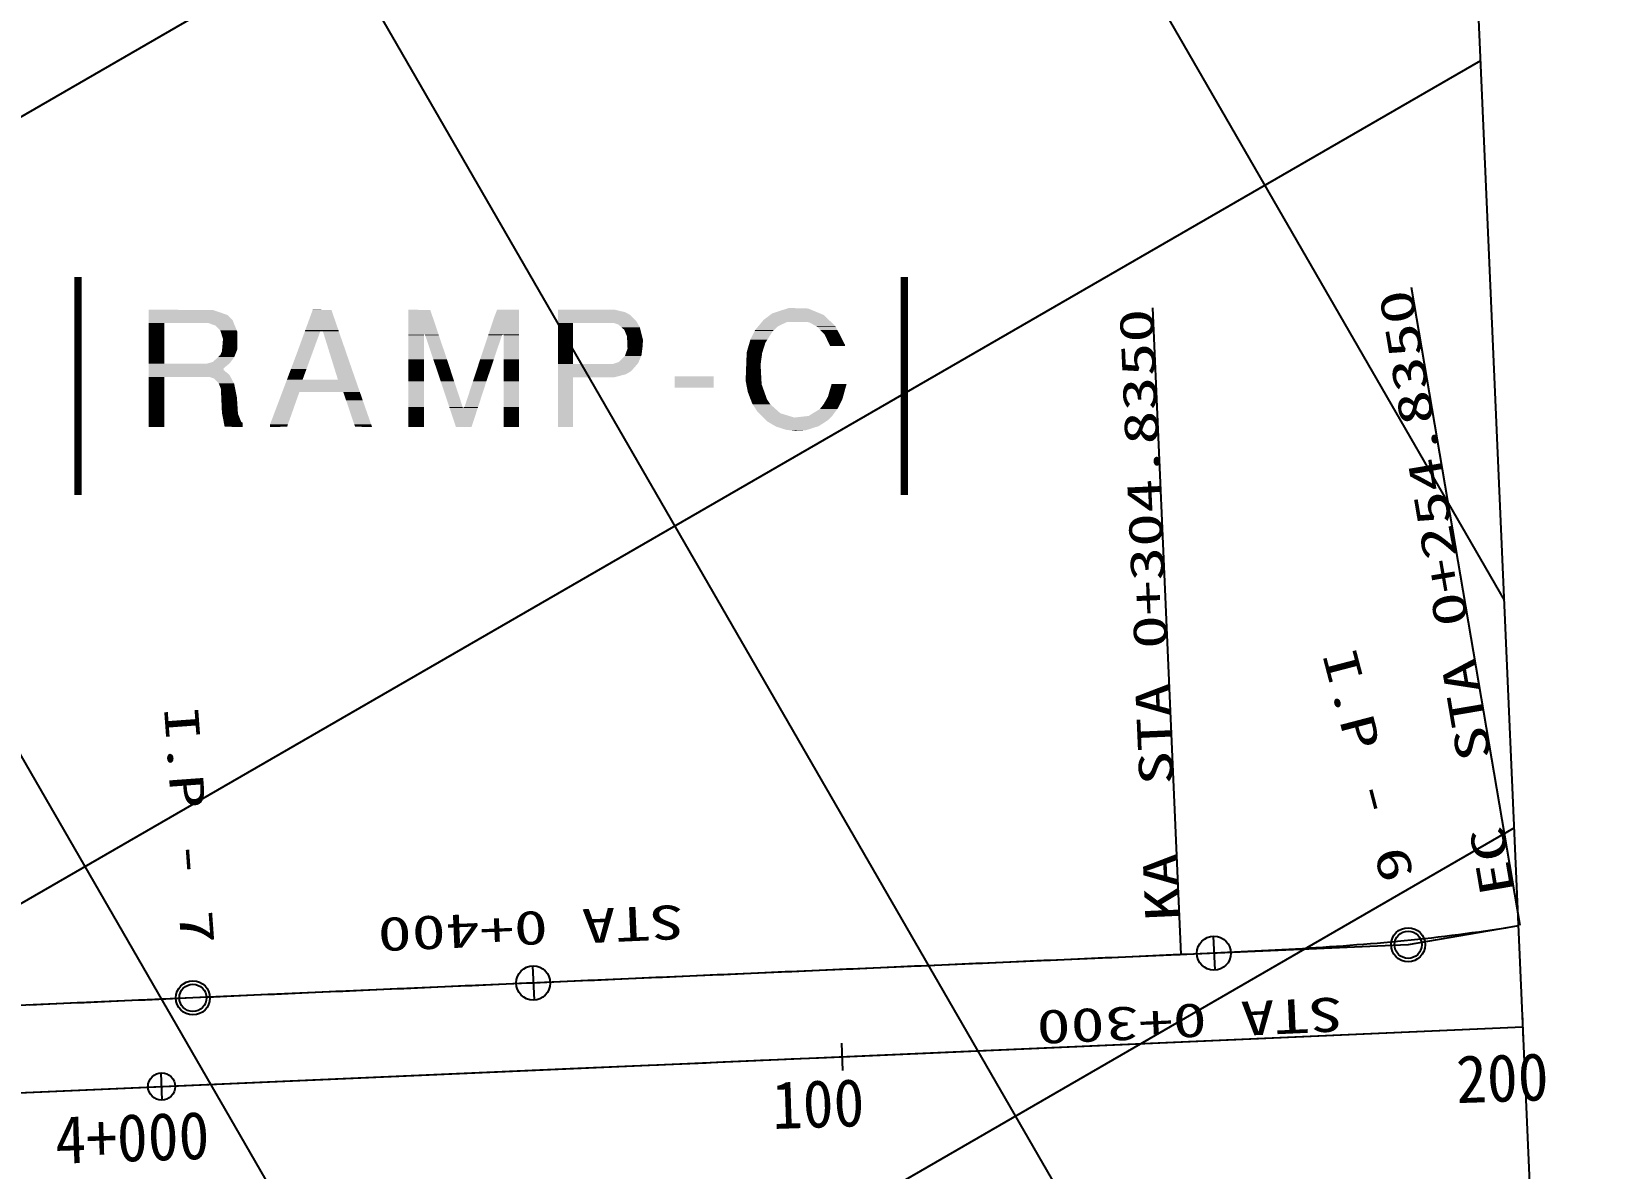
# Model space of a CAD drawing. Header units: feet. Extents: x 226743 to 230948, y 199106 to 202076.
# Drawn here: x 229736.8 to 229968.9, y 200941.2 to 201108 of the extents above; entities that cross this region are included whole.
import ezdxf
from ezdxf.enums import TextEntityAlignment as Align

# ---------------------------------------------------------------- set-up
doc = ezdxf.new("R2010")
doc.units = ezdxf.units.FT
doc.header["$LTSCALE"] = 10
doc.header["$MEASUREMENT"] = 0
for name, color, linetype in [('CA-ALGN-CNTL', 2, 'CONTINUOUS'), ('CA-ALGN-STSM', 2, 'CONTINUOUS'), ('CA-ALGN-SUBL', 1, 'CONTINUOUS'), ('CA-ALGN-SUBT', 2, 'CONTINUOUS'), ('CA-ALGN-TEXT', 3, 'CONTINUOUS'), ('CV-GRID-LINE', 1, 'CONTINUOUS'), ('CZ-LIN1', 7, 'CONTINUOUS'), ('CZ-TEX1', 6, 'CONTINUOUS')]:
    doc.layers.add(name, color=color, linetype=linetype)
doc.styles.add('GHS', font='DotumChe.ttf')
doc.styles.add('RP2', font='DotumChe.ttf')

msp = doc.modelspace()

# ---------------------------------------------------------------- linework, layer by layer
at = {"layer": 'CA-ALGN-CNTL'}
for points in [[(229955.0828482676, 200976.7552049665), (229954.174578872, 200976.6035348867), (229953.1874373438, 200976.4436541679), (229952.1995603793, 200976.2884872622), (229951.2109483375, 200976.1379535476), (229950.2216698785, 200975.9919541012), (229949.2317403615, 200975.8503823206), (229948.2412047865, 200975.7131602633), (229947.2500835123, 200975.5801726667), (229946.258421539, 200975.4513415883), (229945.2662342256, 200975.3265604258), (229944.2735629118, 200975.2057375765), (229943.2804279566, 200975.0887577776), (229942.2868520396, 200974.9755417471), (229941.2928815004, 200974.8659892222), (229940.2985093775, 200974.7599922606), (229939.303780671, 200974.6574729201), (229938.3087070795, 200974.5583109378), (229937.3133162826, 200974.4624183715), (229936.3176236392, 200974.3696886185), (229935.3216568288, 200974.2800337368), (229934.3254175502, 200974.1933507838), (229933.3289384828, 200974.1095431572), (229932.3322299856, 200974.0285129146), (229931.3352987575, 200973.9501484535), (229930.338181138, 200973.8743668316), (229929.3408701657, 200973.8010601065), (229928.3433848599, 200973.7301353362), (229927.3457455793, 200973.6614772575), (229926.3479613435, 200973.5950102489), (229925.3500351908, 200973.5306090476), (229924.3519898007, 200973.4681943715), (229923.3538182117, 200973.4076582784), (229922.3555481032, 200973.3489128259), (229921.3571738536, 200973.2918277513), (229920.3587218025, 200973.2363374327), (229919.3601763282, 200973.1823289279), (229918.3615614498, 200973.1297006343), (229917.3628788661, 200973.0783496098), (229916.3641389363, 200973.0281779119), (229915.3653470192, 200972.9790962587), (229914.3665048134, 200972.9310017077), (229913.3676190178, 200972.8837826565), (229912.3686999914, 200972.8373411631), (229911.3697444329, 200972.791582945), (229910.3707713615, 200972.7464150601), (229909.3717651553, 200972.7017245662), (229908.3727448338, 200972.6574185208), (229907.3737207558, 200972.6133989819), (229906.3746809598, 200972.5695666673), (229905.5404463022, 200972.5330234797), (229905.3756321446, 200972.5258099745), (229904.3765919897, 200972.4820582816), (229903.3775468348, 200972.438315249), (229902.3785103401, 200972.3945772164), (229901.3794701852, 200972.3508255236), (229900.3804250302, 200972.3070824909), (229899.3813798753, 200972.2633394583), (229898.3823397203, 200972.2195877655), (229897.3832945654, 200972.1758447329), (229896.3842494105, 200972.1321017003), (229895.3852042556, 200972.0883586677), (229894.3861641006, 200972.0446069749), (229893.3871189457, 200972.0008639423), (229892.388082451, 200971.9571259097), (229891.3890422961, 200971.9133742168), (229890.3899971411, 200971.8696311843), (229889.3909519862, 200971.8258881516), (229888.3919118313, 200971.7821364588), (229887.3928666763, 200971.7383934261), (229886.3938215213, 200971.6946503936), (229885.3947813665, 200971.6508987007), (229884.3957362114, 200971.6071556681), (229883.3966910566, 200971.5634126355), (229882.3976545619, 200971.5196746029), (229881.398614407, 200971.47592291), (229880.3995692519, 200971.4321798774), (229879.4005240971, 200971.3884368448), (229878.4014839422, 200971.3446851519), (229877.4024387872, 200971.3009421194), (229876.4033936323, 200971.2571990868), (229875.4043534774, 200971.213447394), (229874.4053083224, 200971.1697043614), (229873.4062718278, 200971.1259663287), (229872.4072316728, 200971.0822146359), (229871.4081865178, 200971.0384716034), (229870.4091413629, 200970.9947285707), (229869.410096208, 200970.9509855381), (229868.4110560531, 200970.9072338453), (229867.4120108981, 200970.8634908127), (229866.4129657432, 200970.8197477801), (229865.4139255882, 200970.7759960872), (229864.4148804333, 200970.7322530546), (229863.4158439387, 200970.688515022), (229862.4168037837, 200970.6447633292), (229861.4177586287, 200970.6010202966), (229860.4187134738, 200970.557277264), (229859.4196733189, 200970.5135255711), (229858.420628164, 200970.4697825385), (229857.4215830091, 200970.4260395059), (229856.4225378541, 200970.3822964734), (229855.4234976991, 200970.3385447804), (229854.4244525442, 200970.2948017479), (229853.4254160495, 200970.2510637153), (229852.4263758946, 200970.2073120225), (229851.4273307396, 200970.1635689898), (229850.4282855847, 200970.1198259572), (229849.4292454298, 200970.0760742644), (229848.4302002749, 200970.0323312318), (229847.4311551199, 200969.9885881991), (229846.432114965, 200969.9448365064), (229845.4330698101, 200969.9010934738), (229844.4340333153, 200969.8573554411), (229843.4349881604, 200969.8136124085), (229842.4359480055, 200969.7698607157), (229841.4369028506, 200969.7261176831), (229840.4378576956, 200969.6823746505), (229839.4388175407, 200969.6386229576), (229838.4397723858, 200969.5948799251), (229837.4407272308, 200969.5511368924), (229836.4416870759, 200969.5073851996), (229835.442641921, 200969.463642167), (229834.4436054263, 200969.4199041344), (229833.4445652713, 200969.3761524416), (229832.4455201164, 200969.3324094089), (229831.4464749615, 200969.2886663763), (229830.4474298065, 200969.2449233437), (229829.4483896516, 200969.2011716509), (229828.4493444967, 200969.1574286182), (229827.4502993418, 200969.1136855857), (229826.4512591868, 200969.0699338928), (229825.4522140319, 200969.0261908603), (229824.4531775372, 200968.9824528276), (229823.4541373823, 200968.9387011348), (229822.4550922273, 200968.8949581022), (229821.4560470724, 200968.8512150696), (229820.4570069175, 200968.8074633767), (229819.4579617625, 200968.7637203441), (229818.4589166075, 200968.7199773116), (229817.4598714526, 200968.6762342789), (229816.4608312977, 200968.6324825861), (229815.461794803, 200968.5887445536), (229814.462749648, 200968.5450015209), (229813.4637094932, 200968.5012498281), (229812.4646643383, 200968.4575067954), (229811.4656191833, 200968.4137637629), (229810.4665790283, 200968.37001207), (229809.4675338735, 200968.3262690374), (229808.4684887185, 200968.2825260048), (229807.4694485636, 200968.238774312), (229806.4704034086, 200968.1950312794), (229805.4713669139, 200968.1512932468), (229804.472321759, 200968.1075502142), (229803.4732816041, 200968.0637985214), (229802.4742364491, 200968.0200554887), (229801.4751912942, 200967.9763124561), (229800.4761511392, 200967.9325607633), (229799.4771059843, 200967.8888177307), (229798.4780608294, 200967.8450746981), (229797.4790206745, 200967.8013230052), (229796.4799755195, 200967.7575799726), (229795.4809390248, 200967.71384194), (229794.4818988699, 200967.6700902471), (229793.482853715, 200967.6263472146), (229792.4838085601, 200967.582604182), (229791.4847684051, 200967.5388524892), (229790.4857232501, 200967.4951094565), (229789.4866780952, 200967.4513664239), (229788.4876329403, 200967.4076233913), (229787.4885927854, 200967.3638716985), (229786.4895476304, 200967.3201286659), (229785.4905111357, 200967.2763906333), (229784.4914709808, 200967.2326389404), (229783.4924258259, 200967.1888959078), (229782.4933806709, 200967.1451528752), (229781.4943405159, 200967.1014011824), (229780.495295361, 200967.0576581498), (229779.4962502061, 200967.0139151171), (229778.4972100512, 200966.9701634243), (229777.4981648962, 200966.9264203917), (229776.4991284016, 200966.8826823592), (229775.5000832466, 200966.8389393266), (229774.5010430917, 200966.7951876337), (229773.5019979367, 200966.7514446012), (229772.5029527818, 200966.7077015685), (229771.5039126269, 200966.6639498756), (229770.504867472, 200966.620206843), (229769.505822317, 200966.5764638104), (229768.5067821621, 200966.5327121176), (229767.5077370072, 200966.488969085), (229766.5087005125, 200966.4452310524), (229765.5096603575, 200966.4014793595), (229764.5106152026, 200966.357736327), (229763.5115700477, 200966.3139932943), (229762.5125248928, 200966.2702502618), (229761.5134847378, 200966.226498569), (229760.5144395829, 200966.1827555363), (229759.5153944279, 200966.1390125037), (229758.516354273, 200966.0952608108), (229757.5173091181, 200966.0515177783), (229756.5182726234, 200966.0077797457), (229755.5192324684, 200965.9640280528), (229754.5201873135, 200965.9202850202), (229753.5211421586, 200965.8765419876), (229752.5221020036, 200965.8327902948), (229751.5230568487, 200965.7890472622), (229750.5240116938, 200965.7453042296), (229749.5249665388, 200965.7015611969), (229748.5259263839, 200965.6578095041), (229747.5268898892, 200965.6140714715), (229746.5278447343, 200965.5703284389), (229745.5288045793, 200965.5265767461), (229744.5297594244, 200965.4828337134), (229743.5307142695, 200965.4390906809), (229742.5316741145, 200965.395338988), (229741.5326289596, 200965.3515959554), (229740.5335838047, 200965.3078529228), (229739.5345436496, 200965.26410123), (229738.5354984948, 200965.2203581973), (229737.5364620001, 200965.1766201648), (229736.5374168452, 200965.1328771321)], [(229735.9426225214, 200952.301871121), (229755.9234916971, 200953.1765505295), (229775.9043522126, 200954.0512249378), (229795.8852127279, 200954.9258993462), (229815.8660819035, 200955.8005787546), (229827.3550762333, 200956.3035168475), (229828.8536446356, 200956.3691202361), (229829.8526811302, 200956.4128582688), (229835.846942419, 200956.675253163), (229837.3455108211, 200956.7408565517), (229838.3445473158, 200956.7845945843), (229842.8402488625, 200956.98139109), (229843.8392853572, 200957.0251291226), (229846.336895254, 200957.1344618835), (229848.3349819037, 200957.2219342885), (229852.331160203, 200957.3968704381), (229855.8278115945, 200957.5499325715), (229875.8086721101, 200958.4246069798), (229895.7895412857, 200959.2992863882), (229915.7704018009, 200960.1739607967), (229935.7512623164, 200961.0486352051), (229955.7321270611, 200961.9233144196)]]:
    msp.add_lwpolyline(points, dxfattribs=at)
at = {"layer": 'CA-ALGN-STSM', "linetype": 'Continuous'}
for p, q in [((229910.2584896139, 200975.2438927516), (229910.483053109, 200970.2489373686)), ((229910.2584896139, 200975.2438927516), (229910.483053109, 200970.2489373686)), ((229810.3572102866, 200970.8676242874), (229810.5759427701, 200965.8724085128)), ((229810.3572102866, 200970.8676242874), (229810.5759427701, 200965.8724085128)), ((229955.8195952369, 200959.9252229639), (229955.6446590871, 200963.9214012631)), ((229855.9152753393, 200955.5518409218), (229855.7403391896, 200959.548019221)), ((229756.0109504418, 200951.1784675402), (229755.8360192921, 200955.174637179)), ((229756.0109504418, 200951.1784675402), (229755.8360192921, 200955.174637179))]:
    msp.add_line(p, q, dxfattribs=at)
for centre, radius in [((229938.8691642815, 200973.9923905884), 2.5), ((229938.8691642815, 200973.9923905884), 2), ((229910.3707713615, 200972.7464150601), 2.5), ((229810.4665790283, 200968.37001207), 2.5), ((229760.5193950947, 200966.1829723381), 2.5), ((229760.5193950947, 200966.1829723381), 2), ((229755.9234916971, 200953.1765505295), 2)]:
    msp.add_circle(centre, radius, dxfattribs=at)
at = {"layer": 'CA-ALGN-SUBL', "linetype": 'Continuous'}
for p, q in [((229955.323545911, 200976.7958795666), (229939.3674132085, 201070.4463120993)), ((229905.5404463022, 200972.5330234797), (229901.384657058, 201067.442081596))]:
    msp.add_line(p, q, dxfattribs=at)
at = {"layer": 'CA-ALGN-SUBL'}
for points in [[(227566.9657669492, 201011.3993538909), (228152.8195863133, 200882.9995644644), (229955.7321272928, 200961.9233091255)], [(229955.0828626503, 200976.7548764166), (229938.8691642815, 200973.9923905884), (229760.5193950947, 200966.1829723381)], [(229760.5193950947, 200966.1829723381), (229615.5033886809, 200959.8331433574)]]:
    msp.add_lwpolyline(points, dxfattribs=at)
at = {"layer": 'CV-GRID-LINE'}
for p, q in [((229819.2425648032, 201256.2356988212), (229952.9892956559, 201024.5795656386)), ((229706.618952442, 201251.3055175626), (229962.4627656547, 200808.1710342773)), ((229593.995333746, 201246.3753472762), (229932.1897588577, 200660.6054201479)), ((228904.0243615928, 200615.5967707961), (229944.5935192172, 201216.3696540626)), ((229120.4328184543, 200625.0701977822), (229949.5237145706, 201103.746049839)), ((229336.8412897825, 200634.5436331209), (229954.4539099241, 200991.1224456154))]:
    msp.add_line(p, q, dxfattribs=at)
at = {"layer": 'CZ-LIN1'}
msp.add_lwpolyline([(229968.8523203855, 200662.2103508575), (229942.6119337366, 201261.6362779815)], dxfattribs=at)
at = {"layer": 'CZ-LIN1', "const_width": 1.1}
msp.add_lwpolyline([(229743.6587247883, 201072.9600080611), (229864.9383120786, 201072.9600080613), (229864.9383120787, 201043.4428467703), (229743.6587247884, 201043.4428467701)], close=True, dxfattribs=at)
at = {"layer": 'CZ-TEX1'}
for points in [[(229754.0283605994, 201067.2051963102), (229754.0283605994, 201067.1267649377), (229754.0283605994, 201067.2051963102), (229763.5185566778, 201067.1267649377)], [(229754.0283605994, 201067.1267649377), (229754.0283605994, 201066.4208825847), (229763.5185566778, 201067.1267649377), (229765.5577723641, 201066.4208825847)], [(229754.0283605994, 201066.4208825847), (229754.0283605994, 201065.6365688592), (229765.5577723641, 201066.4208825847), (229766.3420860897, 201065.6365688592)], [(229778.078187589, 201067.1267649377), (229777.0198254206, 201064.2248041534), (229780.8518900112, 201067.1267649377), (229781.8543855548, 201064.2248041534)], [(229778.1067919719, 201067.2051963102), (229780.8518900112, 201067.1267649377), (229778.1067919719, 201067.2051963102), (229778.078187589, 201067.1267649377)], [(229792.1460076582, 201067.2051963102), (229792.1460076582, 201067.1267649377), (229792.1460076582, 201067.2051963102), (229795.3616939327, 201067.1267649377)], [(229792.1460076582, 201067.1267649377), (229792.1460076582, 201066.1855884671), (229795.3616939327, 201067.1267649377), (229795.6788294826, 201066.1855884671)], [(229792.1460076582, 201066.1855884671), (229792.1460076582, 201063.597353173), (229795.6788294826, 201066.1855884671), (229796.5509522447, 201063.597353173)], [(229804.7734586386, 201066.1855884671), (229803.9107135405, 201063.597353173), (229808.3813017758, 201066.1855884671), (229808.3813017758, 201063.597353173)], [(229805.1354495888, 201067.1267649377), (229804.7734586386, 201066.1855884671), (229808.3813017759, 201067.1267649377), (229808.3813017758, 201066.1855884671)], [(229805.1656155013, 201067.2051963102), (229805.1354495888, 201067.1267649377), (229808.3813017759, 201067.2051963103), (229808.3813017759, 201067.1267649377)], [(229814.1067919719, 201067.2051963102), (229814.1067919719, 201066.8130394475), (229822.3420860896, 201067.2051963103), (229823.9891449131, 201066.8130394476)], [(229814.1067919719, 201066.8130394475), (229814.1067919719, 201066.4208825848), (229823.9891449131, 201066.8130394476), (229824.695027266, 201066.4208825848)], [(229814.1067919719, 201066.4208825848), (229814.1067919719, 201065.5581374867), (229824.695027266, 201066.4208825848), (229825.5577723641, 201065.5581374868)], [(229845.2440468739, 201066.4208825848), (229844.3028704033, 201065.7150002318), (229853.0871841288, 201066.4208825848), (229853.8266799272, 201065.7150002319)], [(229845.5577723641, 201066.6561767025), (229845.2440468739, 201066.4208825848), (229852.5185566778, 201066.6561767025), (229853.0871841288, 201066.4208825848)], [(229847.7460076581, 201067.3620590554), (229845.5577723641, 201066.6561767025), (229850.8126743248, 201067.3620590554), (229852.5185566778, 201066.6561767025)], [(229847.9891449132, 201067.4404904279), (229850.8126743248, 201067.3620590554), (229847.9891449132, 201067.4404904279), (229847.7460076581, 201067.3620590554)], [(229754.0283605994, 201065.6365688592), (229754.0283605994, 201065.2444119964), (229766.3420860897, 201065.6365688592), (229766.5025138971, 201065.2444119964)], [(229754.0283605994, 201065.2444119964), (229754.0283605994, 201064.8522551337), (229756.3028704033, 201065.2444119964), (229756.3028704033, 201064.8522551337)], [(229754.0283605994, 201064.8522551337), (229754.0283605994, 201064.1463727808), (229756.3028704033, 201064.8522551337), (229756.3028704033, 201064.1463727808)], [(229754.0283605994, 201064.1463727808), (229754.0283605994, 201063.9110786633), (229756.3028704033, 201064.1463727808), (229756.3028704033, 201063.9110786631)], [(229754.0283605994, 201063.9110786633), (229754.0283605994, 201062.89147082), (229756.3028704033, 201063.9110786631), (229756.3028704033, 201062.89147082)], [(229762.7342429523, 201065.2444119965), (229763.832282168, 201064.8522551338), (229766.5025138971, 201065.2444119964), (229766.6629417045, 201064.8522551337)], [(229763.832282168, 201064.8522551338), (229764.538164521, 201064.1463727808), (229766.6629417045, 201064.8522551337), (229766.951711758, 201064.1463727808)], [(229764.538164521, 201064.1463727808), (229764.6116939327, 201063.9110786632), (229766.951711758, 201064.1463727808), (229767.0479684425, 201063.9110786633)], [(229764.6116939327, 201063.9110786632), (229764.9303213837, 201062.89147082), (229767.0479684425, 201063.9110786633), (229767.0479684426, 201062.89147082)], [(229776.9340122718, 201063.9895100357), (229775.6754194229, 201060.5385296436), (229779.1972410548, 201063.9895100357), (229777.9355923093, 201060.5385296436)], [(229777.0198254206, 201064.2248041534), (229776.9340122718, 201063.9895100357), (229779.2832625601, 201064.2248041534), (229779.5969880503, 201063.9895100357)], [(229779.2832625601, 201064.2248041534), (229779.1972410548, 201063.9895100357), (229781.8543855548, 201064.2248041534), (229781.9356689773, 201063.9895100357)], [(229779.5969880503, 201063.9895100357), (229780.6706263946, 201060.5385296436), (229781.9356689773, 201063.9895100357), (229783.12782584, 201060.5385296436)], [(229792.1460076582, 201063.597353173), (229792.1460076582, 201063.5189218005), (229796.5509522447, 201063.597353173), (229796.5773802072, 201063.5189218005)], [(229792.1460076582, 201063.5189218005), (229792.1460076582, 201063.4404904279), (229794.4205174621, 201063.5189218005), (229794.4205174621, 201063.4404904279)], [(229792.1460076582, 201063.4404904279), (229792.1460076582, 201059.9110786632), (229794.4205174621, 201063.4404904279), (229794.4205174622, 201059.9110786632)], [(229794.5773802072, 201063.5189218005), (229794.6038279956, 201063.4404904279), (229796.5773802072, 201063.5189218005), (229796.6038081697, 201063.4404904279)], [(229794.6038279956, 201063.4404904279), (229795.7939784744, 201059.9110786632), (229796.6038081697, 201063.4404904279), (229797.7930664817, 201059.9110786632)], [(229803.8584259589, 201063.4404904279), (229802.6819553706, 201059.9110786633), (229805.8714978543, 201063.4404904279), (229804.6813473754, 201059.9110786633)], [(229803.8845697498, 201063.5189218005), (229803.8584259589, 201063.4404904279), (229805.989144913, 201063.5189218004), (229805.8714978543, 201063.4404904279)], [(229803.9107135405, 201063.597353173), (229803.8845697498, 201063.5189218005), (229806.1067919719, 201063.597353173), (229806.1067919719, 201063.5189218005)], [(229806.1067919719, 201063.597353173), (229805.989144913, 201063.5189218004), (229808.3813017758, 201063.597353173), (229808.3813017758, 201063.5189218004)], [(229806.1067919719, 201063.5189218005), (229806.1067919719, 201063.4404904279), (229808.3813017758, 201063.5189218004), (229808.3813017758, 201063.4404904279)], [(229806.1067919719, 201063.4404904279), (229806.1067919719, 201059.9110786633), (229808.3813017758, 201063.4404904279), (229808.3813017759, 201059.9110786633)], [(229814.1067919719, 201065.5581374867), (229814.1067919719, 201065.2444119965), (229825.5577723641, 201065.5581374868), (229825.7407789, 201065.2444119965)], [(229814.1067919719, 201065.2444119965), (229814.1067919719, 201065.0091178789), (229816.3028704033, 201065.2444119965), (229816.3028704033, 201065.0091178789)], [(229814.1067919719, 201065.0091178789), (229814.1067919719, 201064.6169610161), (229816.3028704033, 201065.0091178789), (229816.3028704033, 201064.6169610161)], [(229814.1067919719, 201064.6169610161), (229814.1067919719, 201064.2248041534), (229816.3028704033, 201064.6169610161), (229816.3028704033, 201064.2248041534)], [(229814.1067919719, 201064.2248041534), (229814.1067919719, 201063.2836276828), (229816.3028704033, 201064.2248041534), (229816.3028704033, 201063.2836276829)], [(229822.263654717, 201065.2444119965), (229822.96953707, 201065.0091178789), (229825.7407789, 201065.2444119965), (229825.878033802, 201065.0091178789)], [(229822.96953707, 201065.0091178789), (229823.400909619, 201064.6169610162), (229825.878033802, 201065.0091178789), (229826.1067919719, 201064.6169610162)], [(229823.400909619, 201064.6169610162), (229823.832282168, 201064.2248041534), (229826.1067919719, 201064.6169610162), (229826.2048311876, 201064.2248041534)], [(229823.832282168, 201064.2248041534), (229824.2244390307, 201063.2836276829), (229826.2048311876, 201064.2248041534), (229826.4401253053, 201063.2836276829)], [(229842.695027266, 201063.5189218005), (229842.3420860896, 201062.8130394476), (229845.2868276225, 201063.5189218005), (229844.8376297615, 201062.8130394475)], [(229842.96953707, 201064.0679414084), (229842.695027266, 201063.5189218005), (229845.6362037366, 201064.0679414084), (229845.2868276225, 201063.5189218005)], [(229843.0479684425, 201064.2248041534), (229842.96953707, 201064.0679414084), (229845.8104956756, 201064.2248041534), (229845.6362037366, 201064.0679414084)], [(229843.4442532723, 201064.6953923887), (229843.0479684425, 201064.2248041534), (229846.3333714927, 201064.6953923887), (229845.8104956756, 201064.2248041534)], [(229843.5103007439, 201064.7738237613), (229843.4442532723, 201064.6953923887), (229846.4205174621, 201064.7738237613), (229846.3333714927, 201064.6953923887)], [(229843.9726330452, 201065.3228433691), (229843.5103007439, 201064.7738237613), (229847.5871841288, 201065.3228433691), (229846.4205174621, 201064.7738237613)], [(229844.0386805168, 201065.4012747417), (229843.9726330452, 201065.3228433691), (229847.7538507954, 201065.4012747417), (229847.5871841288, 201065.3228433691)], [(229844.17077546, 201065.5581374868), (229844.0386805168, 201065.4012747417), (229849.7146351092, 201065.5581374868), (229850.5512364163, 201065.4012747417)], [(229844.3028704033, 201065.7150002318), (229844.17077546, 201065.5581374868), (229853.8266799272, 201065.7150002319), (229853.9910123267, 201065.5581374868)], [(229849.7146351092, 201065.5581374868), (229847.7538507954, 201065.4012747417), (229853.9910123267, 201065.5581374868), (229854.1553447263, 201065.4012747417)], [(229850.5512364163, 201065.4012747417), (229850.96953707, 201065.3228433691), (229854.1553447263, 201065.4012747417), (229854.2375109261, 201065.3228433692)], [(229850.96953707, 201065.3228433691), (229851.9989488347, 201064.7738237613), (229854.2375109261, 201065.3228433692), (229854.8126743248, 201064.7738237613)], [(229851.9989488347, 201064.7738237613), (229852.1460076582, 201064.6953923887), (229854.8126743248, 201064.7738237613), (229854.8530104593, 201064.6953923887)], [(229852.1460076582, 201064.6953923887), (229852.5852233444, 201064.2248041534), (229854.8530104593, 201064.6953923887), (229855.0950272661, 201064.2248041534)], [(229852.5852233444, 201064.2248041534), (229852.7316285732, 201064.0679414084), (229855.0950272661, 201064.2248041534), (229855.1756995349, 201064.0679414084)], [(229852.7316285732, 201064.0679414084), (229853.2440468739, 201063.5189218005), (229855.1756995349, 201064.0679414084), (229855.4580524761, 201063.5189218006)], [(229853.2440468739, 201063.5189218005), (229853.5801813276, 201062.8130394476), (229855.4580524761, 201063.5189218006), (229855.8210776862, 201062.8130394476)], [(229754.0283605994, 201062.89147082), (229754.0283605994, 201061.4012747416), (229756.3028704033, 201062.89147082), (229756.3028704033, 201061.4012747416)], [(229754.0283605994, 201061.4012747416), (229754.0283605994, 201061.0875492514), (229756.3028704033, 201061.4012747416), (229756.3028704033, 201061.0875492514)], [(229764.800739116, 201061.4012747417), (229764.7734586386, 201061.0875492514), (229767.0479684425, 201061.4012747416), (229766.9224782465, 201061.0875492514)], [(229764.9303213837, 201062.89147082), (229764.800739116, 201061.4012747417), (229767.0479684426, 201062.89147082), (229767.0479684425, 201061.4012747416)], [(229814.1067919719, 201063.2836276828), (229814.1067919719, 201062.7346080749), (229816.3028704033, 201063.2836276829), (229816.3028704033, 201062.7346080751)], [(229814.1067919719, 201062.7346080749), (229814.1067919719, 201061.6365688593), (229816.3028704033, 201062.7346080751), (229816.3028704033, 201061.6365688593)], [(229814.1067919719, 201061.6365688593), (229814.1067919719, 201061.4797061142), (229816.3028704033, 201061.6365688593), (229816.3028704033, 201061.4797061142)], [(229814.1067919719, 201061.4797061142), (229814.1067919719, 201060.460098271), (229816.3028704033, 201061.4797061142), (229816.3028704033, 201060.460098271)], [(229824.3028704033, 201061.4797061142), (229823.938724745, 201060.4600982711), (229826.478033802, 201061.4797061142), (229826.3420860897, 201060.4600982711)], [(229824.2244390307, 201063.2836276829), (229824.2483094484, 201062.7346080749), (229826.4401253053, 201063.2836276829), (229826.5773802073, 201062.734608075)], [(229824.2483094484, 201062.7346080749), (229824.2960502839, 201061.6365688593), (229826.5773802073, 201062.734608075), (229826.4989488347, 201061.6365688593)], [(229824.2960502839, 201061.6365688593), (229824.3028704033, 201061.4797061142), (229826.4989488347, 201061.6365688593), (229826.478033802, 201061.4797061142)], [(229842.0675762856, 201061.871862977), (229841.7930664817, 201060.9306865064), (229844.3895577098, 201061.871862977), (229844.0923440875, 201060.9306865064)], [(229842.1133279196, 201062.0287257221), (229842.0675762856, 201061.871862977), (229844.4390933135, 201062.0287257221), (229844.3895577098, 201061.871862977)], [(229842.2048311876, 201062.3424512123), (229842.1133279196, 201062.0287257221), (229844.538164521, 201062.3424512123), (229844.4390933135, 201062.0287257221)], [(229842.3420860896, 201062.8130394476), (229842.2048311876, 201062.3424512123), (229844.8376297615, 201062.8130394475), (229844.538164521, 201062.3424512123)], [(229853.5801813276, 201062.8130394476), (229853.8042709635, 201062.3424512122), (229855.8210776862, 201062.8130394476), (229856.0630944929, 201062.3424512123)], [(229853.8042709635, 201062.3424512122), (229853.9536640541, 201062.0287257221), (229856.0630944929, 201062.3424512123), (229856.2244390307, 201062.0287257221)], [(229853.9536640541, 201062.0287257221), (229854.0283605994, 201061.871862977), (229856.2244390307, 201062.0287257221), (229856.2244390307, 201061.871862977)], [(229754.0283605994, 201061.0875492514), (229754.0283605994, 201060.5385296436), (229756.3028704033, 201061.0875492514), (229756.3028704033, 201060.5385296436)], [(229754.0283605994, 201060.5385296436), (229754.0283605994, 201060.2248041533), (229756.3028704033, 201060.5385296436), (229756.3028704033, 201060.2248041533)], [(229754.0283605994, 201060.2248041533), (229754.0283605994, 201059.5189218005), (229756.3028704033, 201060.2248041533), (229756.3028704033, 201059.5189218004)], [(229754.0283605994, 201059.5189218005), (229754.0283605994, 201059.3620590553), (229756.3028704033, 201059.5189218004), (229756.3028704033, 201059.3620590553)], [(229754.0283605994, 201059.3620590553), (229754.0283605994, 201059.2836276828), (229756.3028704033, 201059.3620590553), (229756.3028704033, 201059.2836276828)], [(229754.0283605994, 201059.2836276828), (229754.0283605994, 201058.5777453298), (229765.8558115799, 201059.2836276828), (229765.0087527563, 201058.5777453298)], [(229762.8649619065, 201059.3620590553), (229762.5773802072, 201059.2836276828), (229765.9499292269, 201059.3620590554), (229765.8558115799, 201059.2836276828)], [(229763.4401253053, 201059.5189218004), (229762.8649619065, 201059.3620590553), (229766.0640112233, 201059.5189218005), (229765.9499292269, 201059.3620590554)], [(229764.2003063008, 201060.2248041533), (229763.4401253053, 201059.5189218004), (229766.5773802073, 201060.2248041534), (229766.0640112233, 201059.5189218005)], [(229764.538164521, 201060.5385296436), (229764.2003063008, 201060.2248041533), (229766.7028704033, 201060.5385296436), (229766.5773802073, 201060.2248041534)], [(229764.7734586386, 201061.0875492514), (229764.538164521, 201060.5385296436), (229766.9224782465, 201061.0875492514), (229766.7028704033, 201060.5385296436)], [(229775.6754194229, 201060.5385296436), (229774.9077146939, 201058.4993139573), (229777.9355923093, 201060.5385296436), (229777.190072596, 201058.4993139572)], [(229780.6706263946, 201060.5385296436), (229781.3050490526, 201058.4993139573), (229783.12782584, 201060.5385296436), (229783.832282168, 201058.4993139573)], [(229792.1460076582, 201059.9110786632), (229792.1460076582, 201059.597353173), (229794.4205174622, 201059.9110786632), (229794.4205174622, 201059.597353173)], [(229792.1460076582, 201059.597353173), (229792.1460076582, 201058.5777453299), (229794.4205174622, 201059.597353173), (229794.4205174621, 201058.5777453299)], [(229795.7939784744, 201059.9110786632), (229795.8997696281, 201059.597353173), (229797.7930664817, 201059.9110786632), (229797.8964924675, 201059.597353173)], [(229795.8997696281, 201059.597353173), (229796.2435908776, 201058.5777453299), (229797.8964924675, 201059.597353173), (229798.2326269213, 201058.5777453299)], [(229802.5773802073, 201059.597353173), (229802.2415093884, 201058.5777453299), (229804.5755562218, 201059.597353173), (229804.2317349724, 201058.5777453299)], [(229802.6819553706, 201059.9110786633), (229802.5773802073, 201059.597353173), (229804.6813473754, 201059.9110786633), (229804.5755562218, 201059.597353173)], [(229806.1067919719, 201059.9110786633), (229806.1067919719, 201059.597353173), (229808.3813017759, 201059.9110786633), (229808.3813017759, 201059.597353173)], [(229806.1067919719, 201059.597353173), (229806.1067919719, 201058.5777453299), (229808.3813017759, 201059.597353173), (229808.3813017759, 201058.5777453299)], [(229814.1067919719, 201060.460098271), (229814.1067919719, 201060.3816668985), (229816.3028704033, 201060.460098271), (229816.3028704033, 201060.3816668985)], [(229814.1067919719, 201060.3816668985), (229814.1067919719, 201059.5189218004), (229816.3028704033, 201060.3816668985), (229816.3028704033, 201059.5189218005)], [(229814.1067919719, 201059.5189218004), (229814.1067919719, 201059.3620590554), (229816.3028704033, 201059.5189218005), (229816.3028704033, 201059.3620590554)], [(229814.1067919719, 201059.3620590554), (229814.1067919719, 201059.2051963102), (229816.3028704033, 201059.3620590554), (229816.3028704033, 201059.2051963102)], [(229814.1067919719, 201059.2051963102), (229814.1067919719, 201058.5777453299), (229825.7355501419, 201059.2051963102), (229825.1917592922, 201058.5777453299)], [(229822.5773802072, 201059.3620590554), (229822.1067919719, 201059.2051963102), (229825.8714978543, 201059.3620590554), (229825.7355501419, 201059.2051963102)], [(229823.0479684426, 201059.5189218005), (229822.5773802072, 201059.3620590554), (229825.9387247451, 201059.5189218005), (229825.8714978543, 201059.3620590554)], [(229823.9107135406, 201060.3816668985), (229823.0479684426, 201059.5189218005), (229826.3084726442, 201060.3816668985), (229825.9387247451, 201059.5189218005)], [(229823.938724745, 201060.4600982711), (229823.9107135406, 201060.3816668985), (229826.3420860897, 201060.4600982711), (229826.3084726442, 201060.3816668985)], [(229841.7249939697, 201059.1267649378), (229841.6362037366, 201056.7738237614), (229843.832282168, 201059.1267649378), (229843.9594681775, 201056.7738237613)], [(229841.7901068073, 201060.8522551339), (229841.7249939697, 201059.1267649378), (229844.0675762857, 201060.8522551338), (229843.832282168, 201059.1267649378)], [(229841.7930664817, 201060.9306865064), (229841.7901068073, 201060.8522551339), (229844.0923440875, 201060.9306865064), (229844.0675762857, 201060.8522551338)], [(229754.0283605994, 201058.5777453298), (229754.0283605994, 201058.3424512122), (229765.0087527563, 201058.5777453298), (229765.0087527563, 201058.3424512122)], [(229754.0283605994, 201058.3424512122), (229754.0283605994, 201057.6365688592), (229765.0087527563, 201058.3424512122), (229765.8714978543, 201057.6365688592)], [(229754.0283605994, 201057.6365688592), (229754.0283605994, 201057.3228433691), (229765.8714978543, 201057.6365688592), (229766.0375878197, 201057.3228433691)], [(229754.0283605994, 201057.3228433691), (229754.0283605994, 201057.0875492514), (229756.3028704033, 201057.322843369), (229756.3028704033, 201057.0875492514)], [(229754.0283605994, 201057.0875492514), (229754.0283605994, 201056.3816668985), (229756.3028704033, 201057.0875492514), (229756.3028704033, 201056.3816668984)], [(229762.8911056974, 201057.3228433691), (229763.5969880503, 201057.0875492514), (229766.0375878197, 201057.3228433691), (229766.1621552937, 201057.0875492514)], [(229763.5969880503, 201057.0875492514), (229764.3028704033, 201056.3816668984), (229766.1621552937, 201057.0875492514), (229766.5358577159, 201056.3816668984)], [(229774.3171725948, 201056.9306865063), (229773.6380491807, 201055.1267649377), (229784.3791431142, 201056.9306865063), (229785.0080332023, 201055.1267649377)], [(229774.9077146939, 201058.4993139573), (229774.3171725948, 201056.9306865063), (229777.190072596, 201058.4993139572), (229776.6165958935, 201056.9306865063)], [(229781.3050490526, 201058.4993139573), (229781.7930664817, 201056.9306865063), (229783.832282168, 201058.4993139573), (229784.3791431142, 201056.9306865063)], [(229792.1460076582, 201058.5777453299), (229792.1460076582, 201057.9502943495), (229794.4205174621, 201058.5777453299), (229794.4205174621, 201057.9502943494)], [(229792.1460076582, 201057.9502943495), (229792.1460076582, 201056.7738237612), (229794.4205174621, 201057.9502943494), (229794.4205174621, 201056.7738237613)], [(229792.1460076582, 201056.7738237612), (229792.1460076582, 201056.6953923886), (229794.4205174621, 201056.7738237613), (229794.4205174622, 201056.6953923887)], [(229792.1460076582, 201056.6953923886), (229792.1460076582, 201052.9306865063), (229794.4205174622, 201056.6953923887), (229794.4205174621, 201052.9306865064)], [(229796.2435908776, 201058.5777453299), (229796.4551731849, 201057.9502943495), (229798.2326269213, 201058.5777453299), (229798.4394788928, 201057.9502943495)], [(229796.4551731849, 201057.9502943495), (229796.8518900112, 201056.7738237613), (229798.4394788928, 201057.9502943495), (229798.8273263395, 201056.7738237613)], [(229796.8518900112, 201056.7738237613), (229796.878033802, 201056.6953923887), (229798.8273263395, 201056.7738237613), (229798.8531828359, 201056.6953923887)], [(229796.878033802, 201056.6953923887), (229798.1329357628, 201052.9306865063), (229798.8531828359, 201056.6953923887), (229800.0942946653, 201052.9306865064)], [(229801.6214401841, 201056.6953923887), (229800.3813017759, 201052.9306865063), (229803.5969880503, 201056.6953923887), (229802.3712698561, 201052.9306865063)], [(229801.647276401, 201056.7738237613), (229801.6214401841, 201056.6953923887), (229803.6234358388, 201056.7738237613), (229803.5969880503, 201056.6953923887)], [(229802.0348196535, 201057.9502943494), (229801.647276401, 201056.7738237613), (229804.020152665, 201057.9502943495), (229803.6234358388, 201056.7738237613)], [(229802.2415093884, 201058.5777453299), (229802.0348196535, 201057.9502943494), (229804.2317349724, 201058.5777453299), (229804.020152665, 201057.9502943495)], [(229806.1067919719, 201058.5777453299), (229806.1067919719, 201057.9502943495), (229808.3813017759, 201058.5777453299), (229808.3813017758, 201057.9502943495)], [(229806.1067919719, 201057.9502943495), (229806.1067919719, 201056.7738237613), (229808.3813017758, 201057.9502943495), (229808.3813017759, 201056.7738237613)], [(229806.1067919719, 201056.7738237613), (229806.1067919719, 201056.6953923887), (229808.3813017759, 201056.7738237613), (229808.3813017758, 201056.6953923887)], [(229806.1067919719, 201056.6953923887), (229806.1067919719, 201052.9306865064), (229808.3813017758, 201056.6953923887), (229808.3813017759, 201052.9306865064)], [(229814.1067919719, 201058.5777453299), (229814.1067919719, 201058.1855884671), (229825.1917592922, 201058.5777453299), (229824.8518900111, 201058.1855884672)], [(229814.1067919719, 201058.1855884671), (229814.1067919719, 201057.7150002318), (229824.8518900111, 201058.1855884672), (229824.0675762857, 201057.7150002318)], [(229814.1067919719, 201057.7150002318), (229814.1067919719, 201057.2444119965), (229824.0675762857, 201057.7150002318), (229822.263654717, 201057.2444119965)], [(229814.1067919719, 201057.2444119965), (229814.1067919719, 201049.9502943495), (229816.3028704033, 201057.2444119966), (229816.3028704033, 201049.9502943495)], [(229831.2048311876, 201057.4012747417), (229831.2048311876, 201055.7542159181), (229836.9303213836, 201057.4012747417), (229836.9303213836, 201055.7542159181)], [(229841.6362037366, 201056.7738237614), (229841.725839591, 201056.303235526), (229843.9594681775, 201056.7738237613), (229843.9849053795, 201056.303235526)], [(229754.0283605994, 201056.3816668985), (229754.0283605994, 201056.3032355259), (229756.3028704033, 201056.3816668984), (229756.3028704033, 201056.303235526)], [(229754.0283605994, 201056.3032355259), (229754.0283605994, 201055.597353173), (229756.3028704033, 201056.303235526), (229756.3028704033, 201055.597353173)], [(229754.0283605994, 201055.597353173), (229754.0283605994, 201054.3424512122), (229756.3028704033, 201055.597353173), (229756.3028704033, 201054.3424512122)], [(229754.0283605994, 201054.3424512122), (229754.0283605994, 201052.0679414083), (229756.3028704033, 201054.3424512122), (229756.3028704033, 201052.0679414083)], [(229764.3028704033, 201056.3816668984), (229764.3342429523, 201056.3032355259), (229766.5358577159, 201056.3816668984), (229766.5773802073, 201056.3032355259)], [(229764.3342429523, 201056.3032355259), (229764.6165958935, 201055.597353173), (229766.5773802073, 201056.3032355259), (229766.7185566778, 201055.597353173)], [(229764.6165958935, 201055.597353173), (229764.672369314, 201054.3424512121), (229766.7185566778, 201055.597353173), (229766.96953707, 201054.3424512121)], [(229764.672369314, 201054.3424512121), (229764.7734586386, 201052.0679414083), (229766.96953707, 201054.3424512121), (229767.116279638, 201052.0679414083)], [(229773.6380491807, 201055.1267649377), (229773.1656155013, 201053.8718629769), (229776.1460076582, 201055.1267649377), (229775.7019654259, 201053.8718629769)], [(229782.5773802072, 201055.1267649377), (229783.0021162555, 201053.8718629769), (229785.0080332023, 201055.1267649377), (229785.4455219594, 201053.8718629769)], [(229841.725839591, 201056.303235526), (229841.7407789, 201056.2248041534), (229843.9849053795, 201056.303235526), (229843.9891449131, 201056.2248041534)], [(229841.7407789, 201056.2248041534), (229841.9499292268, 201055.1267649378), (229843.9891449131, 201056.2248041534), (229844.3813017759, 201055.1267649378)], [(229841.9499292268, 201055.1267649378), (229842.2188367899, 201054.4208825848), (229844.3813017759, 201055.1267649378), (229844.6334026163, 201054.4208825848)], [(229842.2188367899, 201054.4208825848), (229842.3682298804, 201054.0287257221), (229844.6334026163, 201054.4208825848), (229844.7734586386, 201054.0287257221)], [(229853.7146351092, 201054.4208825848), (229853.4905454733, 201054.0287257221), (229855.9404633715, 201054.4208825848), (229855.832282168, 201054.0287257221)], [(229853.9205174621, 201055.1267649378), (229853.7146351092, 201054.4208825848), (229856.1351895378, 201055.1267649378), (229855.9404633715, 201054.4208825848)], [(229854.2407789, 201056.2248041534), (229853.9205174621, 201055.1267649378), (229856.4380969077, 201056.2248041535), (229856.1351895378, 201055.1267649378)], [(229854.263654717, 201056.3032355261), (229854.2407789, 201056.2248041534), (229856.4597331485, 201056.303235526), (229856.4380969077, 201056.2248041535)], [(229754.0283605994, 201052.0679414083), (229754.0283605994, 201051.9110786632), (229756.3028704033, 201052.0679414083), (229756.3028704033, 201051.9110786632)], [(229754.0283605994, 201051.9110786632), (229754.0283605994, 201050.7346080749), (229756.3028704033, 201051.9110786632), (229756.3028704033, 201050.7346080749)], [(229764.7734586386, 201052.0679414083), (229764.8036245512, 201051.9110786632), (229767.116279638, 201052.0679414083), (229767.1263998151, 201051.9110786631)], [(229764.8036245512, 201051.9110786632), (229765.0298688951, 201050.7346080749), (229767.1263998151, 201051.9110786631), (229767.5969880504, 201050.7346080749)], [(229773.1656155013, 201053.8718629769), (229771.832282168, 201050.3424512122), (229775.7019654259, 201053.8718629769), (229774.4530966477, 201050.3424512122)], [(229783.0021162555, 201053.8718629769), (229784.1966863912, 201050.3424512122), (229785.4455219594, 201053.8718629769), (229786.6759590883, 201050.3424512122)], [(229792.1460076582, 201052.9306865063), (229792.1460076582, 201052.7738237612), (229794.4205174621, 201052.9306865064), (229794.4205174621, 201052.7738237613)], [(229792.1460076582, 201052.7738237612), (229792.1460076582, 201052.3816668984), (229794.4205174621, 201052.7738237613), (229794.4205174621, 201052.3816668985)], [(229792.1460076582, 201052.3816668984), (229792.1460076582, 201049.9502943495), (229794.4205174621, 201052.3816668985), (229794.4205174621, 201049.9502943495)], [(229798.1329357628, 201052.9306865063), (229798.1852233445, 201052.7738237612), (229800.0942946653, 201052.9306865064), (229800.1460076582, 201052.7738237612)], [(229798.1852233445, 201052.7738237612), (229798.3159422987, 201052.3816668985), (229802.3201982647, 201052.7738237612), (229802.1925192861, 201052.3816668984)], [(229798.3159422987, 201052.3816668985), (229799.126399815, 201049.9502943495), (229802.1925192861, 201052.3816668984), (229801.4009096189, 201049.9502943495)], [(229800.3813017759, 201052.9306865063), (229800.1460076582, 201052.7738237612), (229802.3712698561, 201052.9306865063), (229802.3201982647, 201052.7738237612)], [(229806.1067919719, 201052.9306865064), (229806.1067919719, 201052.7738237613), (229808.3813017759, 201052.9306865064), (229808.3813017759, 201052.7738237613)], [(229806.1067919719, 201052.7738237613), (229806.1067919719, 201052.3816668985), (229808.3813017759, 201052.7738237613), (229808.3813017759, 201052.3816668986)], [(229806.1067919719, 201052.3816668985), (229806.1067919719, 201049.9502943495), (229808.3813017759, 201052.3816668986), (229808.3813017758, 201049.9502943495)], [(229842.3682298804, 201054.0287257221), (229842.5773802072, 201053.4797061142), (229844.7734586386, 201054.0287257221), (229845.1394717105, 201053.4797061142)], [(229842.5773802072, 201053.4797061142), (229842.6754194229, 201053.3228433691), (229845.1394717105, 201053.4797061142), (229845.2440468739, 201053.3228433692)], [(229842.6754194229, 201053.3228433691), (229843.0185566779, 201052.7738237613), (229845.2440468739, 201053.3228433692), (229845.8576570238, 201052.7738237613)], [(229843.0185566779, 201052.7738237613), (229843.1165958935, 201052.6169610162), (229845.8576570238, 201052.7738237613), (229846.0329742095, 201052.6169610162)], [(229843.1165958935, 201052.6169610162), (229843.3616939327, 201052.2248041535), (229846.0329742095, 201052.6169610162), (229846.4712671738, 201052.2248041534)], [(229843.3616939327, 201052.2248041535), (229843.5969880503, 201051.9895100358), (229846.4712671738, 201052.2248041534), (229846.7342429524, 201051.9895100358)], [(229843.5969880503, 201051.9895100358), (229843.9891449131, 201051.5973531731), (229846.7342429524, 201051.9895100358), (229848.0087527562, 201051.5973531731)], [(229851.5245898603, 201051.9895100358), (229850.8911056974, 201051.5973531731), (229854.6296677889, 201051.9895100358), (229854.3420860896, 201051.597353173)], [(229851.9046803581, 201052.2248041534), (229851.5245898603, 201051.9895100358), (229854.8022168085, 201052.2248041534), (229854.6296677889, 201051.9895100358)], [(229852.5381645209, 201052.6169610161), (229851.9046803581, 201052.2248041534), (229855.0897985079, 201052.6169610162), (229854.8022168085, 201052.2248041534)], [(229852.6601688782, 201052.7738237613), (229852.5381645209, 201052.6169610161), (229855.2048311876, 201052.7738237613), (229855.0897985079, 201052.6169610162)], [(229853.0871841288, 201053.3228433692), (229852.6601688782, 201052.7738237613), (229855.4793409915, 201053.3228433692), (229855.2048311876, 201052.7738237613)], [(229853.1768199831, 201053.4797061143), (229853.0871841288, 201053.3228433692), (229855.5577723641, 201053.4797061142), (229855.4793409915, 201053.3228433692)], [(229853.4905454733, 201054.0287257221), (229853.1768199831, 201053.4797061143), (229855.832282168, 201054.0287257221), (229855.5577723641, 201053.4797061142)], [(229754.0283605994, 201050.7346080749), (229754.0283605994, 201050.5777453299), (229756.3028704033, 201050.7346080749), (229756.3028704033, 201050.5777453299)], [(229754.0283605994, 201050.5777453299), (229754.0283605994, 201050.028725722), (229756.3028704033, 201050.5777453299), (229756.3028704033, 201050.028725722)], [(229754.0283605994, 201050.028725722), (229754.0283605994, 201049.9502943494), (229756.3028704033, 201050.028725722), (229756.3028704033, 201049.9502943495)], [(229765.0298688951, 201050.7346080749), (229765.0600348075, 201050.5777453299), (229767.5969880504, 201050.7346080749), (229767.832282168, 201050.5777453299)], [(229765.0600348075, 201050.5777453299), (229765.1656155013, 201050.028725722), (229767.832282168, 201050.5777453299), (229767.8322821681, 201050.028725722)], [(229765.1656155013, 201050.028725722), (229767.832282168, 201049.9502943495), (229767.8322821681, 201050.028725722), (229767.832282168, 201049.9502943495)], [(229771.832282168, 201050.3424512122), (229771.832282168, 201050.028725722), (229774.4530966477, 201050.3424512122), (229774.3420860896, 201050.028725722)], [(229771.832282168, 201050.028725722), (229771.832282168, 201049.9502943495), (229774.3420860896, 201050.028725722), (229771.832282168, 201049.9502943495)], [(229784.1966863912, 201050.3424512122), (229784.3028704033, 201050.028725722), (229786.6759590883, 201050.3424512122), (229786.7853312775, 201050.028725722)], [(229784.3028704033, 201050.028725722), (229786.8126743248, 201049.9502943495), (229786.7853312775, 201050.028725722), (229786.8126743248, 201049.9502943495)], [(229843.9891449131, 201051.5973531731), (229844.2244390307, 201051.3620590554), (229848.0087527562, 201051.5973531731), (229848.7734586386, 201051.3620590554)], [(229844.2244390307, 201051.3620590554), (229844.6165958935, 201050.9699021926), (229854.1067919719, 201051.3620590554), (229853.7146351092, 201050.9699021926)], [(229844.6165958935, 201050.9699021926), (229844.7734586386, 201050.8130394476), (229853.7146351092, 201050.9699021926), (229853.4722108669, 201050.8130394475)], [(229844.7734586386, 201050.8130394476), (229845.9734586386, 201050.1071570946), (229853.4722108669, 201050.8130394475), (229852.3813017759, 201050.1071570946)], [(229845.9734586386, 201050.1071570946), (229846.1067919719, 201050.0287257221), (229852.3813017759, 201050.1071570946), (229852.1362037366, 201050.0287257221)], [(229846.1067919719, 201050.0287257221), (229847.5969880503, 201049.5581374868), (229852.1362037366, 201050.0287257221), (229850.6656155013, 201049.5581374868)], [(229847.5969880503, 201049.5581374868), (229848.2636547172, 201049.4797061142), (229850.6656155013, 201049.5581374868), (229850.4205174622, 201049.4797061143)], [(229850.8911056974, 201051.5973531731), (229848.7734586386, 201051.3620590554), (229854.3420860896, 201051.597353173), (229854.1067919719, 201051.3620590554)], [(229848.2636547172, 201049.4797061142), (229848.9303213837, 201049.4012747417), (229850.4205174622, 201049.4797061143), (229848.9303213837, 201049.4012747417)]]:
    msp.add_solid(points, dxfattribs=at)

# ---------------------------------------------------------------- texts
at = {"layer": 'CA-ALGN-SUBT', "style": 'RP2'}
for s, rotation, width, p, p2 in [('EC  STA 0+254.8350', 99.66918715425153, 1.466796875007835, (229954.4837451862, 200981.72485151), (229939.3674119586, 201070.4463059043)), ('KA  STA 0+304.8350', 92.50721471668098, 1.46679687497949, (229905.3217259196, 200977.528236195), (229901.3846590238, 201067.4420810912)), ('I.P - 6', 284.6304724944977, 1.466796874998167, (229926.2260843277, 201016.6327046202), (229935.0665241248, 200982.7675806105)), ('I.P - 7', 274.1893721242126, 1.466796874999695, (229756.2582556927, 201008.7972293429), (229758.8151177831, 200973.8907477636)), ('STA 0+300', 182.5741865677828, 1.466796874699278, (229929.1909789296, 200966.2902871339), (229884.2363881794, 200964.2692058267))]:
    msp.add_text(s, height=5, rotation=rotation, dxfattribs=dict(at, width=width)).set_placement(p, p2, align=Align.FIT)
at = {"layer": 'CA-ALGN-TEXT', "style": 'RP2', "width": 1.466796874980912}
msp.add_text('STA 0+400', height=5, rotation=182.5072147166785, dxfattribs=at).set_placement((229832.4857142026, 200979.8442305095), (229787.5287917544, 200977.8756970616), align=Align.FIT)
at = {"layer": 'CA-ALGN-TEXT', "style": 'GHS'}
for s, p in [('200', (229946.0213495622, 200950.7379059412)), ('100', (229845.6030182514, 200946.9405328315)), ('4+000', (229740.4223902042, 200941.8347896456))]:
    msp.add_text(s, height=7, rotation=1.874672917316797, dxfattribs=at).set_placement(p)

doc.saveas('drawing.dxf')
